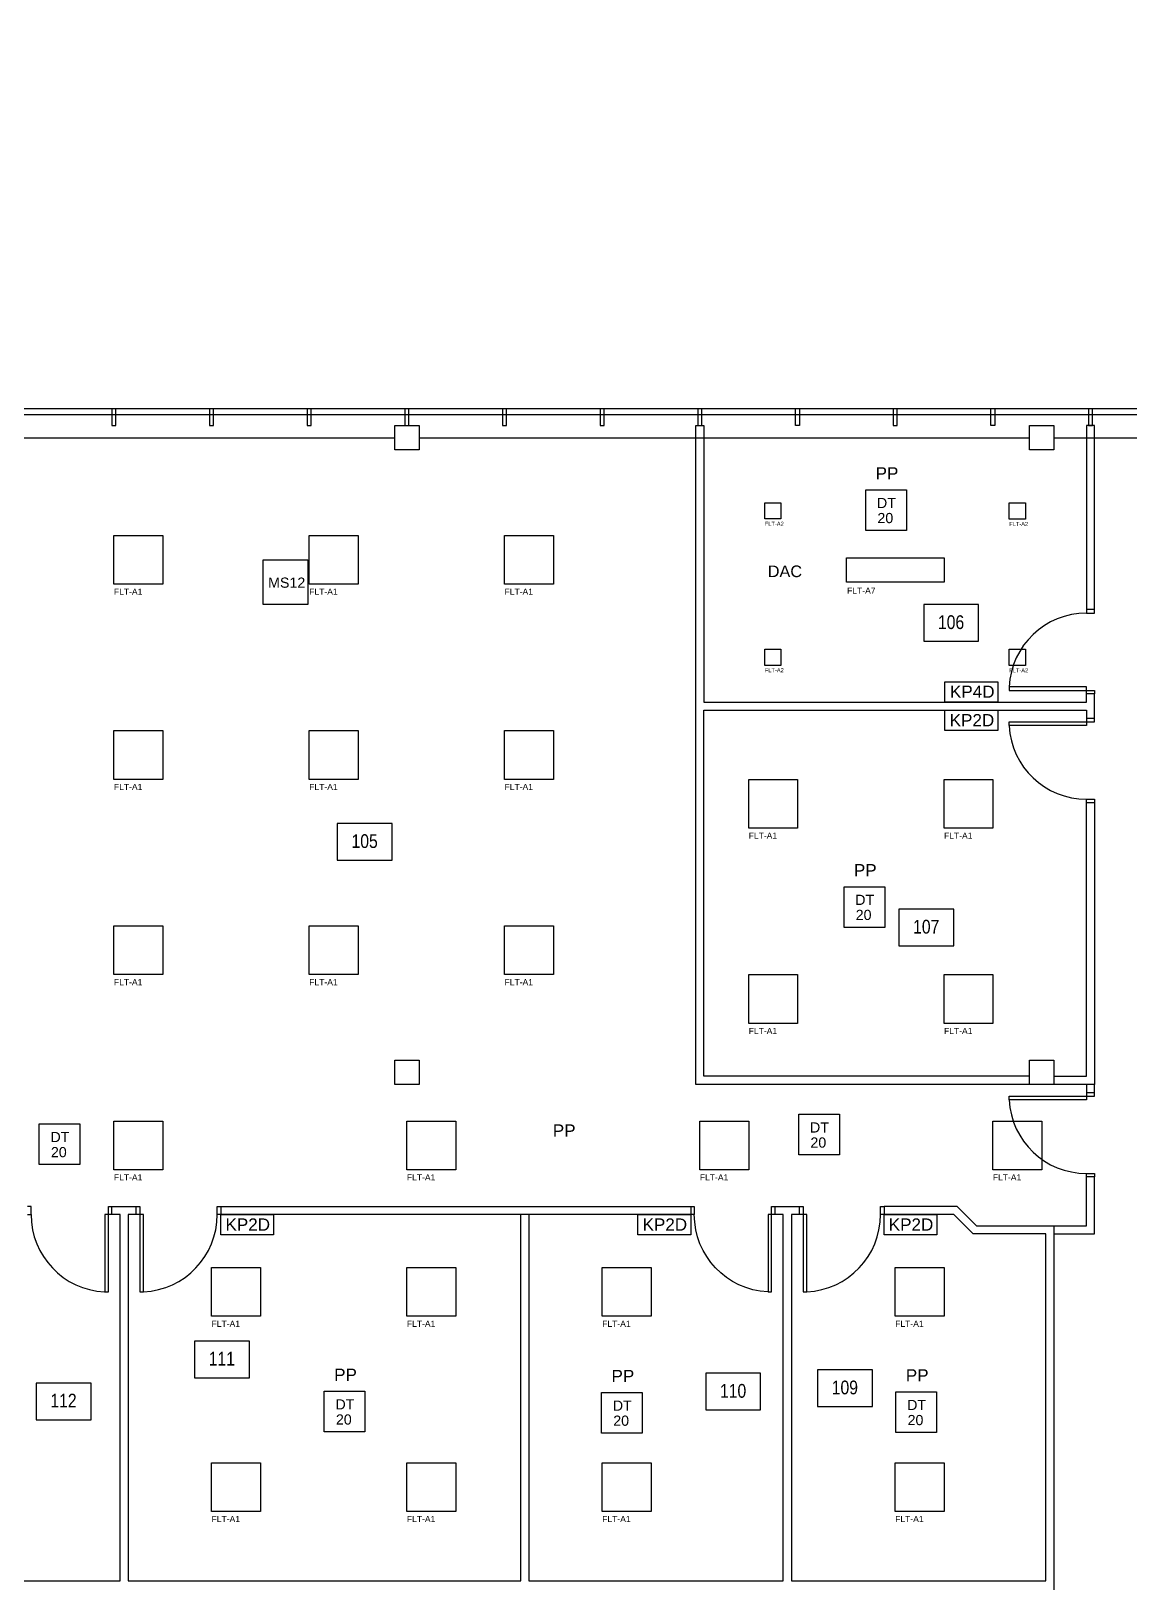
# Model space of a CAD drawing. Header units: inches. Extents: x 0 to 3575, y 0 to 2814.
# Drawn here: x 1763 to 2304, y 823 to 1586 of the extents above; entities that cross this region are included whole.
import ezdxf
from ezdxf.enums import TextEntityAlignment as Align

# ---------------------------------------------------------------- set-up
doc = ezdxf.new("R2010")
doc.units = ezdxf.units.IN
doc.header["$MEASUREMENT"] = 0
doc.set_wipeout_variables(frame=1)
doc.layers.get('0').update_dxf_attribs({"color": 255})
doc.layers.add('FLT-Fixtures', color=3, linetype='Continuous')
doc.layers.add('FLT-Peripheral-Devices', color=6, linetype='Continuous')
doc.styles.get("Standard").update_dxf_attribs({"font": 'arial.ttf'})
doc.styles.add('XR-ARCH-NEW$0$NOTES-UNIV', font='ARIALN.TTF')

# ---------------------------------------------------------------- blocks, each defined once
blk = doc.blocks.new('XR-ARCH-NEW$0$Room No')
blk.add_lwpolyline([(-0.1406, 0), (0.1406, 0), (0.1406, 0.1875), (-0.1406, 0.1875)], close=True)
at = {"style": 'XR-ARCH-NEW$0$NOTES-UNIV'}
blk.add_attdef('ROOM_NO', text='', height=0.0703, dxfattribs=at).set_placement((-0.0003, 0.0977), align=Align.MIDDLE_CENTER)
blk = doc.blocks.new('FLT-A1')
at = {"layer": 'FLT-Fixtures'}
blk.add_lwpolyline([(0, 24), (24, 24), (24, 0), (0, 0)], close=True, dxfattribs=at)
blk.add_attdef('FLT-A1', (-0.01, -5.18), '', height=3, dxfattribs=at)
blk = doc.blocks.new('FLT-A2')
at = {"layer": 'FLT-Fixtures'}
blk.add_lwpolyline([(0, 8), (8, 8), (8, 0), (0, 0)], close=True, dxfattribs=at)
blk.add_attdef('FLT-A2', (0.06, -3.37), '', height=2)
blk = doc.blocks.new('FLT-A7-DUMMY')
at = {"layer": 'FLT-Fixtures'}
blk.add_lwpolyline([(0, -0.17), (0, 11.83), (48, 11.83), (48, -0.17)], close=True, dxfattribs=at)
blk.add_attdef('FLT-A7', (0.36, -5.83), '', height=3, dxfattribs=at)
blk = doc.blocks.new('FLT-MS12')
at = {"layer": 'FLT-Peripheral-Devices'}
blk.add_lwpolyline([(0, 22), (22, 22), (22, 0), (0, 0)], close=True, dxfattribs=at)
at = {"layer": 'FLT-Peripheral-Devices', "insert": (2.5, 13.23), "char_height": 5, "attachment_point": 1}
blk.add_mtext('MS12', dxfattribs=at)
blk = doc.blocks.new('FLT-PP')
blk.add_wipeout([(18.97, 0), (0, 0), (0, 12.32), (18.98, 12.32)]).dxf.layer = 'FLT-Peripheral-Devices'
at = {"layer": 'FLT-Peripheral-Devices', "insert": (4.85, 9.03), "char_height": 6.005, "attachment_point": 1, "bg_fill": 2}
blk.add_mtext('PP', dxfattribs=at)
blk = doc.blocks.new('FLT- OAC-DT-2000')
at = {"layer": 'FLT-Peripheral-Devices', "insert": (-4.49, 6.02), "char_height": 5, "attachment_point": 1, "bg_fill": 2}
blk.add_mtext('DT', dxfattribs=at)
at = {"layer": 'FLT-Peripheral-Devices', "insert": (-4.27, -1.39), "char_height": 5, "attachment_point": 1, "bg_fill": 2}
blk.add_mtext('20', dxfattribs=at)
at = {"layer": 'FLT-Peripheral-Devices'}
blk.add_lwpolyline([(-10, 10), (10, 10), (10, -10), (-10, -10)], close=True, dxfattribs=at)
blk = doc.blocks.new('FLT-DAC')
blk.add_wipeout([(0, 12.79), (23.32, 12.79), (23.32, 0), (0, 0)]).dxf.layer = 'FLT-Fixtures'
at = {"layer": 'FLT-Fixtures', "insert": (4.08, 9.19), "char_height": 5.72, "attachment_point": 1, "bg_fill": 2}
blk.add_mtext('DAC', dxfattribs=at)
blk = doc.blocks.new('FLT-KP2LD')
at = {"layer": 'FLT-Peripheral-Devices'}
blk.add_lwpolyline([(0, 10), (26, 10), (26, 0), (0, 0)], close=True, dxfattribs=at)
blk.add_text('KP2D', height=6.005, dxfattribs=at).set_placement((2.31, 2.12))
blk = doc.blocks.new('FLT- KP4LD')
at = {"layer": 'FLT-Peripheral-Devices'}
blk.add_lwpolyline([(0, 10), (26, 10), (26, 0), (0, 0)], close=True, dxfattribs=at)
blk.add_text('KP4D', height=6.005, dxfattribs=at).set_placement((2.46, 2.12))

msp = doc.modelspace()

# ---------------------------------------------------------------- linework, layer by layer
for p, q in [((1665.17, 1385.77), (1942.17, 1385.77)), ((1954.17, 1385.77), (2254.17, 1385.77)), ((2286.17, 1247.77), (2286.17, 1259.77)), ((2008.17, 1003.77), (2008.17, 823.77)), ((2008.17, 823.77), (2133.17, 823.77))]:
    msp.add_line(p, q)
for points in [[(1581.68, 1585.76, -0.155223), (1649.63, 1400.16), (2586.17, 1400.16), (2586.17, 123.77), (926.17, 123.77), (926.17, 461.77), (946.47, 461.77), (946.47, 420.77), (948.47, 420.77), (948.47, 456.77), (944.47, 456.77)], [(2125.57, 965.77, -0.399698), (2089.42, 1003.77), (1854.92, 1003.77), (1854.92, 1007.77), (2089.42, 1007.77), (2089.42, 1003.77)]]:
    msp.add_lwpolyline(points, format="xyb")
for points in [[(1661.17, 1397.27), (2576.17, 1397.27)], [(1803.17, 1399.77), (1803.17, 1391.77), (1805.17, 1391.77), (1805.17, 1399.77)], [(1851.17, 1399.77), (1851.17, 1391.77), (1853.17, 1391.77), (1853.17, 1399.77)], [(1899.17, 1399.77), (1899.17, 1391.77), (1901.17, 1391.77), (1901.17, 1399.77)], [(1947.17, 1399.77), (1947.17, 1391.77), (1949.17, 1391.77), (1949.17, 1399.77)], [(1995.17, 1399.77), (1995.17, 1391.77), (1997.17, 1391.77), (1997.17, 1399.77)], [(2043.17, 1399.77), (2043.17, 1391.77), (2045.17, 1391.77), (2045.17, 1399.77)], [(2091.17, 1399.77), (2091.17, 1391.77), (2093.17, 1391.77), (2093.17, 1399.77)], [(2141.17, 1399.77), (2141.17, 1391.77), (2139.17, 1391.77), (2139.17, 1399.77)], [(2187.17, 1399.77), (2187.17, 1391.77), (2189.17, 1391.77), (2189.17, 1399.77)], [(2237.17, 1399.77), (2237.17, 1391.77), (2235.17, 1391.77), (2235.17, 1399.77)], [(2283.17, 1399.77), (2283.17, 1391.77), (2285.17, 1391.77), (2285.17, 1399.77)], [(2254.17, 1067.77), (2090.17, 1067.77), (2090.17, 1391.77), (2094.17, 1391.77), (2094.17, 1255.77), (2282.17, 1255.77), (2282.17, 1263.27), (2244.17, 1263.27), (2244.17, 1261.52), (2286.17, 1261.52), (2286.17, 1259.77), (2282.17, 1259.77)], [(2286.17, 1301.27), (2286.17, 1391.77), (2282.17, 1391.77), (2282.17, 1301.27)], [(2266.17, 1385.77), (2566.17, 1385.77)], [(2254.17, 1071.77), (2094.17, 1071.77), (2094.17, 1251.77), (2282.17, 1251.77), (2282.17, 1244.27), (2244.17, 1244.27), (2244.17, 1246.02), (2286.17, 1246.02), (2286.17, 1247.77), (2282.17, 1247.77)], [(2266.17, 1071.77), (2282.17, 1071.77), (2282.17, 1208.02), (2286.17, 1208.02), (2286.17, 1206.27), (2282.17, 1206.27)], [(2286.17, 1206.27), (2286.17, 1067.77), (2266.17, 1067.77)], [(2282.17, 1067.77), (2282.17, 1060.27), (2244.17, 1060.27), (2244.17, 1062.02), (2286.17, 1062.02), (2286.17, 1067.77)], [(2282.17, 1063.77), (2286.17, 1063.77)], [(2228.17, 998.27), (2282.17, 998.27), (2282.17, 1022.27)], [(2266.17, 994.27), (2286.17, 994.27), (2286.17, 1022.27)], [(1682.17, 1003.77), (1682.17, 823.77), (1807.17, 823.77), (1807.17, 1003.77), (1799.67, 1003.77), (1799.67, 965.77), (1801.42, 965.77), (1801.42, 1007.77), (1816.92, 1007.77), (1816.92, 965.77), (1818.67, 965.77), (1818.67, 1003.77), (1811.17, 1003.77), (1811.17, 823.77), (2004.17, 823.77), (2004.17, 1003.77)], [(1761.67, 1003.77), (1763.42, 1003.77), (1763.42, 1007.77), (1761.67, 1007.77)], [(1803.17, 1003.77), (1803.17, 1007.77)], [(1815.17, 1003.77), (1815.17, 1007.77)], [(1856.67, 1007.77), (1856.67, 1003.77)], [(2087.67, 1007.77), (2087.67, 1003.77)], [(2133.17, 823.77), (2133.17, 1003.77), (2125.67, 1003.77), (2125.67, 965.77), (2127.42, 965.77), (2127.42, 1007.77), (2142.92, 1007.77), (2142.92, 965.77), (2144.67, 965.77), (2144.67, 1003.77), (2137.17, 1003.77), (2137.17, 823.77)], [(2129.17, 1003.77), (2129.17, 1007.77)], [(2137.17, 823.77), (2262.17, 823.77), (2262.17, 994.27), (2226.52, 994.27), (2217.02, 1003.77), (2180.93, 1003.77), (2180.93, 1007.77), (2182.68, 1007.77), (2182.68, 1003.77)], [(2141.17, 1003.77), (2141.17, 1007.77)], [(2228.17, 998.27), (2218.67, 1007.77), (2182.68, 1007.77)], [(2020.92, 1003.77), (1854.92, 1003.77)], [(2004.17, 1003.77), (1854.92, 1003.77)], [(2266.17, 998.27), (2266.17, 767.77), (2273.67, 767.77), (2273.67, 805.77), (2271.92, 805.77), (2271.92, 763.77), (2266.17, 763.77)]]:
    msp.add_lwpolyline(points)
at = {"elevation": 120}
msp.add_lwpolyline([(1954.17, 1391.77), (1954.17, 1379.77), (1942.17, 1379.77)], dxfattribs=at)
for points in [[(1954.17, 1391.77), (1954.17, 1379.77), (1942.17, 1379.77), (1942.17, 1391.77)], [(2254.17, 1391.77), (2266.17, 1391.77), (2266.17, 1379.77), (2254.17, 1379.77)], [(2286.17, 1301.27), (2282.17, 1301.27), (2282.17, 1299.52), (2286.17, 1299.52)], [(1942.17, 1079.77), (1954.17, 1079.77), (1954.17, 1067.77), (1942.17, 1067.77)], [(2254.17, 1079.77), (2266.17, 1079.77), (2266.17, 1067.77), (2254.17, 1067.77)], [(2286.17, 1022.27), (2282.17, 1022.27), (2282.17, 1024.02), (2286.17, 1024.02)]]:
    msp.add_lwpolyline(points, close=True)
for centre, start, end in [((2282.17, 1261.47), 90, 177.14598), ((2282.17, 1246.06), 182.85402, 270), ((2282.17, 1062.06), 182.85402, 270), ((1801.47, 1003.77), 180, 267.14598), ((1816.88, 1003.77), 272.85402, 0), ((2142.88, 1003.77), 272.85402, 0)]:
    msp.add_arc(centre, 38.04, start, end)

# ---------------------------------------------------------------- block references
at = {"xscale": 96, "yscale": 96, "zscale": 96}
for p, values in [((2215.66, 1285.71), {'ROOM_NO': '106'}), ((1927.42, 1178.05), {'ROOM_NO': '105'}), ((2203.44, 1135.96), {'ROOM_NO': '107'}), ((1857.22, 923.56), {'ROOM_NO': '111'}), ((2108.52, 907.73), {'ROOM_NO': '110'}), ((2163.45, 909.4), {'ROOM_NO': '109'}), ((1779.4, 902.94), {'ROOM_NO': '112'})]:
    msp.add_blockref('XR-ARCH-NEW$0$Room No', p, dxfattribs=at).add_auto_attribs(values)
at = {"layer": 'FLT-Fixtures'}
for name, p, values in [('FLT-A2', (2124.03, 1345.84), {'FLT-A2': 'FLT-A2'}), ('FLT-A2', (2244.17, 1345.77), {'FLT-A2': 'FLT-A2'}), ('FLT-A1', (1804.17, 1313.77), {'FLT-A1': 'FLT-A1'}), ('FLT-A1', (1900.17, 1313.77), {'FLT-A1': 'FLT-A1'}), ('FLT-A1', (1996.17, 1313.77), {'FLT-A1': 'FLT-A1'}), ('FLT-A7-DUMMY', (2164.17, 1314.94), {'FLT-A7': 'FLT-A7'}), ('FLT-A2', (2124.03, 1273.84), {'FLT-A2': 'FLT-A2'}), ('FLT-A2', (2244.17, 1273.77), {'FLT-A2': 'FLT-A2'}), ('FLT-A1', (1804.17, 1217.77), {'FLT-A1': 'FLT-A1'}), ('FLT-A1', (1900.17, 1217.77), {'FLT-A1': 'FLT-A1'}), ('FLT-A1', (1996.17, 1217.77), {'FLT-A1': 'FLT-A1'}), ('FLT-A1', (2116.17, 1193.77), {'FLT-A1': 'FLT-A1'}), ('FLT-A1', (2212.17, 1193.77), {'FLT-A1': 'FLT-A1'}), ('FLT-A1', (1804.17, 1121.77), {'FLT-A1': 'FLT-A1'}), ('FLT-A1', (1900.17, 1121.77), {'FLT-A1': 'FLT-A1'}), ('FLT-A1', (1996.17, 1121.77), {'FLT-A1': 'FLT-A1'}), ('FLT-A1', (2116.17, 1097.77), {'FLT-A1': 'FLT-A1'}), ('FLT-A1', (2212.17, 1097.77), {'FLT-A1': 'FLT-A1'}), ('FLT-A1', (1804.17, 1025.77), {'FLT-A1': 'FLT-A1'}), ('FLT-A1', (1948.17, 1025.77), {'FLT-A1': 'FLT-A1'}), ('FLT-A1', (2092.17, 1025.77), {'FLT-A1': 'FLT-A1'}), ('FLT-A1', (2236.17, 1025.77), {'FLT-A1': 'FLT-A1'}), ('FLT-A1', (1852.17, 953.77), {'FLT-A1': 'FLT-A1'}), ('FLT-A1', (1948.17, 953.77), {'FLT-A1': 'FLT-A1'}), ('FLT-A1', (2044.17, 953.77), {'FLT-A1': 'FLT-A1'}), ('FLT-A1', (2188.17, 953.77), {'FLT-A1': 'FLT-A1'}), ('FLT-A1', (1852.17, 857.77), {'FLT-A1': 'FLT-A1'}), ('FLT-A1', (1948.17, 857.77), {'FLT-A1': 'FLT-A1'}), ('FLT-A1', (2044.17, 857.77), {'FLT-A1': 'FLT-A1'}), ('FLT-A1', (2188.17, 857.77), {'FLT-A1': 'FLT-A1'})]:
    msp.add_blockref(name, p, dxfattribs=at).add_auto_attribs(values)
at = {"layer": 'FLT-Peripheral-Devices'}
for name, p in [('FLT-MS12', (1877.45, 1303.8)), ('FLT- KP4LD', (2212.63, 1255.77)), ('FLT-KP2LD', (2212.63, 1241.77)), ('FLT-KP2LD', (1856.67, 993.77)), ('FLT-KP2LD', (2061.67, 993.77)), ('FLT-KP2LD', (2182.68, 993.77))]:
    msp.add_blockref(name, p, dxfattribs=at)

# ---------------------------------------------------------------- next in the draw order: block references
at = {"layer": 'FLT-Fixtures'}
msp.add_blockref('FLT-DAC', (2121.44, 1313.76), dxfattribs=at)
at = {"layer": 'FLT-Peripheral-Devices'}
for name, p in [('FLT-PP', (2173.7, 1362.24)), ('FLT-PP', (2163.02, 1167.1)), ('FLT- OAC-DT-2000', (2150.77, 1043.1)), ('FLT- OAC-DT-2000', (1777.46, 1038.39)), ('FLT-PP', (2015.02, 1039.1)), ('FLT-PP', (1907.54, 918.99)), ('FLT-PP', (2188.53, 918.71)), ('FLT-PP', (2043.86, 918.41))]:
    msp.add_blockref(name, p, dxfattribs=at)

# ---------------------------------------------------------------- next in the draw order: block references
for p in [(2183.7, 1350.18), (2173.02, 1155.03), (1917.54, 906.93), (2053.86, 906.34), (2198.53, 906.65)]:
    msp.add_blockref('FLT- OAC-DT-2000', p, dxfattribs=at)

doc.saveas('drawing.dxf')
